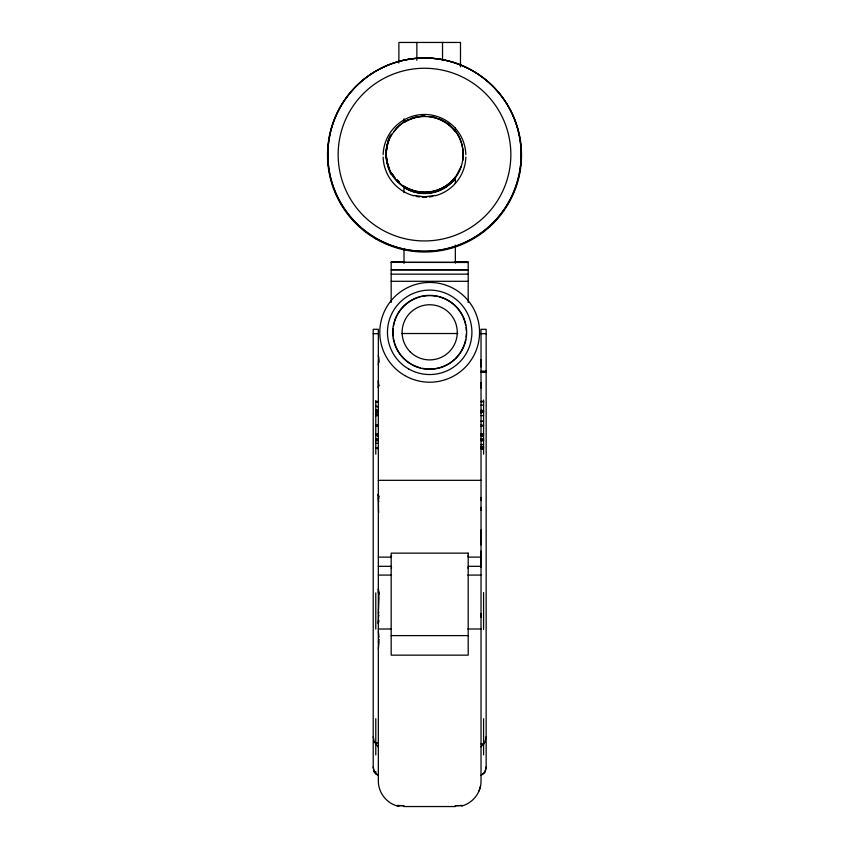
<?xml version="1.0" encoding="UTF-8"?>
<svg xmlns="http://www.w3.org/2000/svg" width="849" height="849" viewBox="0 0 849 849"><rect width="100%" height="100%" fill="white"/><g stroke="black" fill="none" stroke-linecap="round" stroke-linejoin="round"><path stroke-width="1.27" d="M480.959 544.888L481.022 529.988M378.346 613.371L378.994 597.876L378.346 588.983L379.068 594.204M480.969 366.927L481.022 359.456M480.969 510.451L481.022 507.331M480.948 500.188L481.022 497.461M486.159 736.709L484.885 742.302L481.022 746.833M378.346 622.54L378.537 620.078M462.737 160.652C464.339 150.326 461.612 139.533 455.351 131.171A38.502 38.502 0 0 0 439.464 118.945M461.739 805.977C472.893 803.175 481.203 792.393 481.022 780.889L481.022 329.295L486.159 329.295L486.159 767.528L484.737 772.77L481.022 775.317A12.841 10.517 0 0 0 485.554 770.107L486.159 766.902M378.346 648.816L379.068 641.876M378.346 365.112L378.696 358.777L379.025 362.29M387.335 144.065C385.308 152.406 385.955 161.321 389.532 169.153C384.756 158.137 385.213 144.85 391.421 134.482M479.016 791.066L480.513 786.195M388.906 139.979C382.188 156.651 388.63 177.473 404.007 186.982A38.502 38.502 0 0 0 455.351 177.865C465.677 164.366 465.761 144.213 455.351 130.725M389.797 137.315L387.526 142.791A43.639 43.639 0 0 1 390.137 135.638M378.346 641.886L379.312 639.562M461.24 166.319L455.351 177.42A38.502 38.502 0 0 1 404.007 186.525C397.236 182.132 391.898 175.658 388.895 168.176M390.943 135.628C386.582 144.351 384.947 154.518 387.431 164.037M389.256 138.398L391.442 134.238M390.933 136.073L396.525 127.87L404.007 121.609M397.13 180.285L399.221 182.302L397.13 180.285L398.213 181.973M393.49 132.02L399.975 125.036L404.007 122.065A38.502 38.502 0 0 1 408.189 119.751M481.022 412.975L483.59 411.924L481.022 411.319M481.022 426.516L483.59 425.498L481.022 424.914M378.346 447.221L375.778 448.23L378.346 448.813M435.155 195.419L424.5 196.819L413.845 195.419M481.022 421.497L483.59 421.348L481.022 421.062M481.022 743.968L484.047 743.809M378.346 439.135L375.778 439.262L378.346 439.623M481.022 410.746L483.59 410.608L481.022 410.258M378.346 411.394L375.778 411.415L378.346 411.818L375.778 412.858L378.346 413.038M378.346 424.914L375.778 424.924L378.346 425.328L375.778 426.347L378.346 426.516M481.022 435.93L483.59 435.919L481.022 435.516L483.59 434.465L481.022 434.285M481.022 446.733L483.59 446.723L481.022 446.298M481.022 448.93L483.59 448.909L481.022 448.516L483.59 447.497L481.022 447.317M404.23 261.906L391.177 261.906L391.177 302.446M455.138 261.906L468.192 261.906L468.192 302.446M468.192 262.373L391.177 262.373L468.192 262.468M391.177 274.142L468.192 274.142M391.177 281.295L468.192 281.295M401.619 333.519L457.749 333.519M373.21 333.689L378.346 333.689M481.022 333.689L486.159 333.689M481.022 371.119L486.159 371.119M481.022 372.34L486.159 372.34M481.022 401.354L483.59 401.354M375.778 401.481L378.346 401.481M375.778 401.895L378.346 401.895M481.022 401.8L483.59 401.8M481.022 405.079L483.59 405.079M375.778 406.448L378.346 406.448M378.346 410.194L375.778 410.194L378.346 410.683M481.022 411.882L483.59 411.882M481.022 412.083L483.59 412.083M375.778 414.991L378.346 414.991M375.778 415.14L378.346 415.14M375.778 415.66L378.346 415.66M481.022 415.607L483.59 415.607M481.022 433.988L483.59 433.988M375.778 434.157L378.346 434.157L375.778 435.261L378.346 435.855M378.346 435.006L375.778 435.006L378.346 436.142M481.022 439.336L483.59 439.336L481.022 438.859M375.778 440.228L378.346 440.228M481.022 440.323L483.59 440.323M375.778 440.642L378.346 440.642M481.022 440.769L483.59 440.769M375.778 443.358L378.346 443.358M481.022 444.515L483.59 444.515M378.346 480.322L481.022 480.322M378.346 557.114L391.177 557.114M468.192 557.114L481.022 557.114M378.346 566.325L391.177 566.325M468.192 566.325L481.022 566.325M378.346 575.081L391.506 575.081M467.863 575.081L481.022 575.081M378.346 628.992L391.506 628.992M467.863 628.992L481.022 628.992M391.177 635.604L468.192 635.604M404.007 806.55L455.351 806.55M398.945 806.359C387.133 804.099 378.166 792.892 378.346 780.889L378.346 329.295L373.21 329.295L373.21 767.528L374.059 771.741L376.203 772.017M373.21 736.656L374.356 741.994L378.346 743.183M375.778 406.13L378.346 407.117M399.115 182.227L396.451 179.638L398.552 181.718L398.128 181.272M378.346 747.078L374.356 741.994M374.059 771.741L375.545 773.874L378.346 775.317A12.841 10.517 0 0 1 373.815 770.107L373.21 766.902M378.909 498.416L378.346 495.508M378.941 594.417L378.346 591.626L378.58 593.377M378.346 631.592L379.036 637.281M378.346 497.461L378.537 500.634A7.874 5.593 0 0 0 378.856 501.366M378.665 385.913L378.399 380.522L378.346 387.685A5.136 5.136 0 0 1 379.025 385.128M480.948 613.445L481.022 617.117M480.969 382.602L481.022 388.089M480.959 551.118L481.022 567.355M387.526 163.273L387.526 163.921M483.59 399.953L483.59 454.183M483.59 592.56L483.59 629.48M483.59 718.71L483.59 754.91M460.487 66.806L460.487 42.45L398.881 42.45L398.881 62.964M455.351 127.912L455.351 131.68A38.502 38.502 0 0 0 404.007 122.564L404.007 118.796M455.351 183.416L455.351 178.131A38.502 38.502 0 0 1 404.007 187.236L404.007 192.543M455.351 245.149L455.351 263.105M442.52 42.45L442.52 60.396M416.848 42.45L416.848 60.396M404.007 248.704L404.007 263.402M375.778 400.526L375.778 454.13M375.778 592.92L375.778 629.12M375.778 718.71L375.778 754.91M466.356 333.508A36.687 36.687 0 0 1 466.059 337.106M465.666 339.494A36.687 36.687 0 0 1 455.626 358.267M454.767 359.095A36.687 36.687 0 0 1 449.047 363.489M448.028 364.094A36.687 36.687 0 0 1 422.515 368.307M420.191 367.766A36.687 36.687 0 0 1 411.341 364.094M410.311 363.489A36.687 36.687 0 0 1 394.573 342.964M394.244 341.818A36.687 36.687 0 0 1 393.48 338.305M393.172 335.907A36.687 36.687 0 0 1 393.172 328.733M393.48 326.334A36.687 36.687 0 0 1 394.244 322.822M394.573 321.675A36.687 36.687 0 0 1 420.191 296.874M421.337 296.588A36.687 36.687 0 0 1 438.02 296.588M439.177 296.874A36.687 36.687 0 0 1 465.666 325.156M466.059 327.534A36.687 36.687 0 0 1 466.356 331.131M391.272 174.809A43.639 43.639 0 0 1 387.526 165.385M387.218 164.165A43.639 43.639 0 0 1 387.218 144.012M410.375 118.796A38.502 38.502 0 0 1 417.22 116.759M420.764 116.217A38.502 38.502 0 0 1 424.33 116.016M431.462 116.61A38.502 38.502 0 0 1 436.099 117.735M447.848 123.275A38.502 38.502 0 0 1 449.694 124.75M391.612 555.968A12.841 0.669 0 0 1 391.177 555.787M391.177 568.098A12.841 0.828 0 0 1 391.612 567.875M379.025 357.896A5.136 5.136 0 0 1 378.346 355.328M378.941 620.874A7.705 7.694 0 0 0 378.346 623.856L378.537 612.999A7.864 5.497 0 0 1 378.856 612.278M378.962 496.835A7.8 7.715 -9.9 0 1 378.346 493.831M378.601 496.209A7.705 7.153 0 0 1 378.346 494.362L378.537 511.735A7.885 3.035 0 0 0 378.856 512.127M467.746 567.907A12.841 0.828 0 0 1 468.192 568.119M468.192 555.798A12.841 0.669 0 0 1 467.852 555.957M404.007 122.33A38.502 38.502 0 0 1 425.519 116.281M429.106 116.525A38.502 38.502 0 0 1 440.557 119.677M441.629 120.187A38.502 38.502 0 0 1 455.351 131.436M455.351 178.364A38.502 38.502 0 0 1 404.007 187.48M378.537 616.257A7.874 5.794 0 0 1 378.856 615.493M465.857 157.033A41.368 41.368 0 0 1 435.208 195.79M432.873 196.352A41.368 41.368 0 0 1 429.297 196.926M426.898 197.138A41.368 41.368 0 0 1 422.102 197.138M419.703 196.926A41.368 41.368 0 0 1 416.127 196.352M413.792 195.79A41.368 41.368 0 0 1 383.143 157.033M383.143 154.645A41.368 41.368 0 0 1 424.5 114.466A41.368 41.368 0 0 1 465.857 154.645M462.291 805.531L455.351 805.69L462.291 805.531M398.934 805.531L397.067 805.531L404.007 805.69L398.934 805.531M468.192 269.78L391.177 269.78L468.192 269.855M468.192 553.145L391.177 553.145L391.177 655.152L468.192 655.152L468.192 553.145M394.743 177.568L392.036 173.737L394.743 177.568M455.351 177.186L455.351 176.953A38.502 38.502 0 0 1 404.007 186.069L404.007 186.302A38.502 38.502 0 0 0 455.351 177.186M410.184 351.826A27.582 27.582 0 0 0 456.327 339.462A27.582 27.582 0 0 0 422.547 305.682A27.582 27.582 0 0 0 410.184 351.826M403.54 358.458A36.974 36.974 0 0 0 465.39 341.892A36.974 36.974 0 0 0 420.117 296.609A36.974 36.974 0 0 0 403.54 358.458M408.571 368.891A42.227 42.227 0 0 0 471.906 332.32A42.227 42.227 0 0 0 408.571 295.76A42.227 42.227 0 0 0 408.571 368.891M404.74 375.523A49.879 49.879 0 0 0 479.558 332.32A49.879 49.879 0 0 0 404.74 289.127A49.879 49.879 0 0 0 404.74 375.523M356.177 222.937A96.627 96.627 0 0 0 517.837 179.617A96.627 96.627 0 0 0 399.497 61.277A96.69 96.68 0 0 0 356.134 223.043A96.69 96.68 0 0 0 517.89 179.701A96.69 96.68 0 0 0 399.476 61.287A96.627 96.627 0 0 0 356.177 222.937M363.446 215.657A86.343 86.343 0 0 0 507.904 176.953A86.343 86.343 0 0 0 402.15 71.199A86.343 86.343 0 0 0 363.446 215.657M376.001 239.004A97.009 97.009 0 0 0 521.509 154.996A97.009 97.009 0 0 0 376.001 70.987A97.009 97.009 0 0 0 376.001 239.004"/></g></svg>
